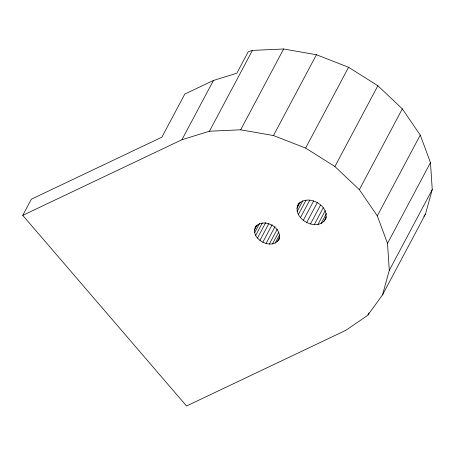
<?xml version="1.0" encoding="UTF-8"?>
<svg xmlns="http://www.w3.org/2000/svg" width="455" height="455" viewBox="0 0 455 455"><rect width="100%" height="100%" fill="white"/><g stroke="black" fill="none" stroke-linecap="round" stroke-linejoin="round"><path stroke-width="0.68" d="M279.552 238.272C273.193 252.03 248.117 238.574 256.148 225.674M278.892 239.518C283.061 227.324 262.347 216.625 255.153 227.545M326.11 218.081C318.398 233.989 289.215 217.831 299.083 202.862M325.444 219.338C330.307 205.108 306.141 192.63 297.752 205.37M382.518 294.908L389.287 270.361L432.25 189.553L430.47 162.6L420.261 135.072L402.317 108.859L377.866 85.733L348.575 67.272L316.435 54.742L283.641 48.992L252.423 50.414L248.276 51.694L236.822 73.244L213.452 80.461L184.798 94.077L161.883 137.171L31.344 199.193L22.75 215.357L186.539 406.008L345.732 330.37L367.663 315.378L382.518 294.908L425.482 214.1L432.25 189.553M22.75 215.357L181.943 139.719L213.452 80.461M181.943 139.719L209.454 131.222L252.423 50.414M209.454 131.222L240.672 129.8L283.641 48.992M240.672 129.8L273.472 135.55L316.435 54.742M254.476 230.002L257.132 225.009M254.652 232.693L259.629 223.337M255.676 235.445L262.308 222.973M257.467 238.067L265.76 222.478M273.472 135.55L305.612 148.08L348.575 67.272M259.913 240.382L268.871 223.542M262.842 242.225L272.13 224.764M266.056 243.482L275.013 226.641M269.337 244.056L277.3 229.087M272.46 243.914L278.761 232.061M275.212 243.061L279.524 234.956M277.402 241.565L279.723 237.197M296.961 208.231L300.289 201.969M297.166 211.376L302.831 200.729M298.361 214.589L306.022 200.183M300.454 217.649L309.775 200.109M303.303 220.345L313.632 200.928M389.287 270.361L387.506 243.402L377.297 215.88L359.353 189.661L334.903 166.536L377.866 85.733M306.721 222.501L317.38 202.452M310.469 223.962L320.462 205.171M314.297 224.633L323.289 207.719M317.943 224.463L325.268 210.682M321.15 223.473L326.48 213.452M323.71 221.727L326.372 216.711M359.353 189.661L402.317 108.859M377.297 215.88L420.261 135.072M387.506 243.402L430.47 162.6M367.993 314.746L368.994 312.869M423.832 216.375L425.482 214.1M305.612 148.08L334.903 166.536"/></g></svg>
